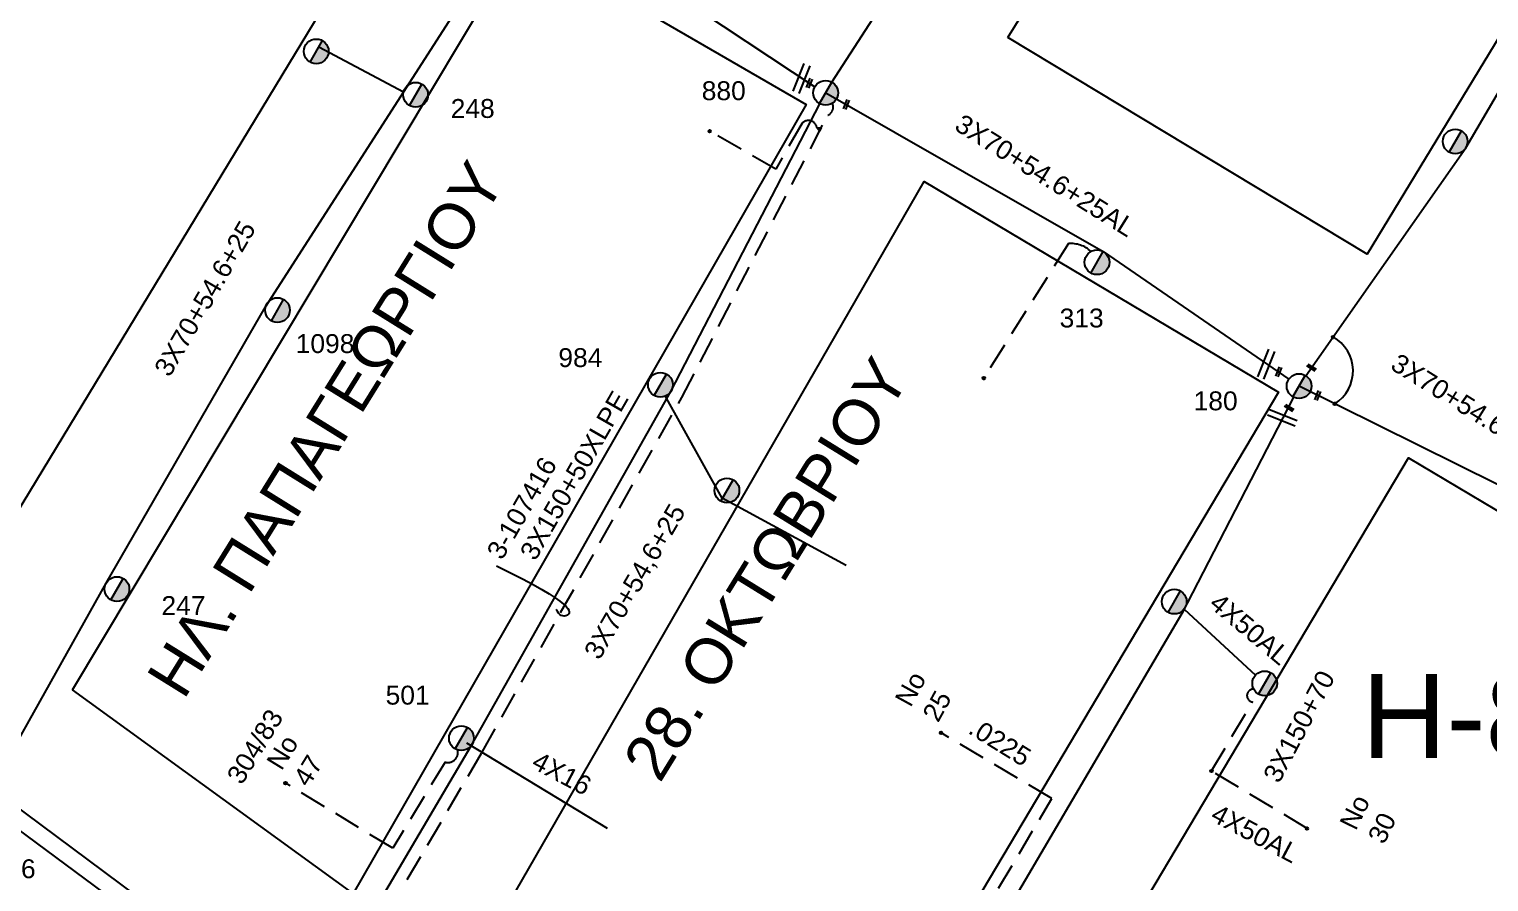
# Model space of a CAD drawing. Header units: millimetres. Extents: x 771 to 3391, y 686 to 1835.
# Drawn here: x 1149.3 to 1288.3, y 1327.1 to 1408.3 of the extents above; entities that cross this region are included whole.
import ezdxf

# ---------------------------------------------------------------- set-up
doc = ezdxf.new("R2010")
doc.units = ezdxf.units.MM
doc.linetypes.add('DASHED', pattern=[19.05, 12.7, -6.35])
for name, color, linetype in [('Pillar OTE', 7, 'Continuous'), ('Άγνωστα', 7, 'Continuous'), ('Γυμνά εναέρια ΧΤ (3Φ)   4x50CU', 7, 'Continuous'), ('Γυμνά εναέρια ΧΤ και ΦΟΠ (3Φ)   4x50+16AL', 7, 'Continuous'), ('Εναέρια παροχή ΧΤ 4x16', 7, 'SYN_LINE'), ('Καλώδια ΧΤ   3x150+70AL', 7, 'DASHED'), ('Καλώδια ΧΤ   3x150AL+50CU', 7, 'DASHED'), ('Μηχανική τομή', 7, 'Continuous'), ('Στύλος ΦΜ', 7, 'Continuous'), ('Στύλος ΦΜ @ 1', 7, 'Continuous'), ('Συνδέσεις', 7, 'Continuous'), ('Συνεστραμμένα ΧΤ   3x70+54.6+25 AL', 7, 'SYN_LINE'), ('Τομή', 7, 'Continuous'), ('Υπόβαθρο ΔΕΗ', 7, 'Continuous'), ('Υπόγεια καλώδια Παροχών ΧΤ   .0225', 7, 'DASHED'), ('Υπόγεια καλώδια Παροχών ΧΤ   4x50AL', 7, 'DASHED')]:
    doc.layers.add(name, color=color, linetype=linetype)
doc.styles.add('arial', font='ARIAL.TTF')
doc.styles.get("Standard").update_dxf_attribs({"font": 'ARIAL.TTF'})
doc.linetypes.add('SYN_LINE', pattern='A,0.5,-0.0001,["/\\/\\/\\/",Standard,S=0.1,R=0,X=0,Y=-0.05],-0.25', length=0.7501)

# ---------------------------------------------------------------- blocks, each defined once
blk = doc.blocks.new('ΥΠΑΡΧΩΝ ΤΣΙΜΕΝΤΕΝΙΟΣ ΣΤΥΛΟΣ')
at = {"layer": 'Στύλος ΦΜ'}
blk.add_hatch(color=7, dxfattribs=at).paths.add_polyline_path([(-1.29, -2.28, 0.574793), (2.62, 0, 0.268822), (1.3, 2.27)])
at = {"layer": 'Στύλος ΦΜ', "color": 7}
blk.add_line((-1.29, -2.28), (1.3, 2.27), dxfattribs=at)
blk.add_circle((0, 0), 2.62, dxfattribs=at)
at = {"layer": 'Στύλος ΦΜ', "flags": 4}
for tag, p in [('ΑΡΙΘΜΟΣ', (-4.68, 8.05)), ('ΤΥΠΟΣ', (-4.91, 3.03))]:
    blk.add_attdef(tag, p, '', height=4, dxfattribs=at)
blk = doc.blocks.new('ΜΗΧΑΝΙΚΗ ΤΟΜΗ')
at = {"layer": 'Μηχανική τομή', "ltscale": 40}
for p, q in [((-1.89, 0.78), (1.89, 0.78)), ((1.89, 0), (-1.89, 0))]:
    blk.add_line(p, q, dxfattribs=at)
blk = doc.blocks.new('_ΣΥΝΔΕΣΗ')
at = {"layer": 'Συνδέσεις', "linetype": 'SYN_LINE', "ltscale": 40}
blk.add_hatch(color=256, dxfattribs=at).paths.add_polyline_path([(0.5, -0.01, 1), (-0.5, -0.01, 1)])
at = {"layer": 'Συνδέσεις'}
blk.add_circle((0, -0.01), 0.5, dxfattribs=at)
blk = doc.blocks.new('ΤΟΜΗ')
at = {"layer": 'Τομή', "ltscale": 40}
for p, q in [((-5.68, 0), (5.68, 0)), ((5.68, -2.33), (-5.68, -2.33))]:
    blk.add_line(p, q, dxfattribs=at)

msp = doc.modelspace()

# ---------------------------------------------------------------- hatches: boundary and pattern name
at = {"layer": 'Pillar OTE', "ltscale": 40}
h = msp.add_hatch(color=256, dxfattribs=at)
h.dxf.hatch_style = 1
h.paths.add_polyline_path([(1224.72944, 1398.9249), (1224.31184, 1398.94795), (1224.56459, 1398.60865)])

# ---------------------------------------------------------------- linework, layer by layer
msp.add_lwpolyline([(1224.56459, 1398.60865), (1224.31184, 1398.94795), (1224.72944, 1398.9249), (1224.56459, 1398.60865)], dxfattribs=at)
at = {"layer": 'Άγνωστα', "color": 27}
msp.add_lwpolyline([(1184.92612, 1402.32762), (1176.85376, 1406.61552)], dxfattribs=at)
at = {"layer": 'Άγνωστα', "color": 133, "linetype": 'DASHED', "ltscale": 0.2}
msp.add_lwpolyline([(1224.31184, 1398.94795, 0.606422008), (1222.90912, 1399.36121), (1220.38951, 1394.97557), (1214.1538, 1398.55807)], format="xyb", dxfattribs=at)
at = {"layer": 'Άγνωστα', "color": 1, "linetype": 'DASHED', "ltscale": 0.2}
for points in [[(1250.43323, 1387.1387, 0.21103823), (1248.27785, 1387.88163), (1240.20208, 1375.0619)], [(1190.08696, 1339.64482, -0.572146993), (1188.8825, 1338.48398), (1183.89928, 1330.2826), (1173.63172, 1336.52125)]]:
    msp.add_lwpolyline(points, format="xyb", dxfattribs=at)
at = {"layer": 'Άγνωστα', "color": 1}
msp.add_lwpolyline([(1227.10742, 1357.23393), (1215.29395, 1363.63789), (1209.81276, 1373.44681)], dxfattribs=at)
at = {"layer": 'Γυμνά εναέρια ΧΤ (3Φ)   4x50CU', "color": 5, "linetype": 'Continuous', "ltscale": 0.2}
msp.add_lwpolyline([(1259.29171, 1353.05717), (1266.11439, 1346.78341)], dxfattribs=at)
at = {"layer": 'Γυμνά εναέρια ΧΤ και ΦΟΠ (3Φ)   4x50+16AL', "color": 30, "linetype": 'Continuous', "ltscale": 0.2}
msp.add_lwpolyline([(1270.90232, 1375.29741), (1286.1366, 1397.00198), (1303.0203, 1425.81501), (1318.1824, 1448.77514), (1341.17433, 1471.05728)], dxfattribs=at)
at = {"layer": 'Εναέρια παροχή ΧΤ 4x16', "color": 1, "ltscale": 20}
msp.add_lwpolyline([(1204.36869, 1332.15381), (1190.949, 1340.30771)], dxfattribs=at)
at = {"layer": 'Καλώδια ΧΤ   3x150+70AL', "color": 5, "linetype": 'DASHED', "ltscale": 0.2}
msp.add_lwpolyline([(1261.89744, 1337.65085), (1265.83849, 1344.2131, -0.968377562), (1265.93742, 1345.4409)], format="xyb", dxfattribs=at)
at = {"layer": 'Καλώδια ΧΤ   3x150AL+50CU', "color": 133, "linetype": 'DASHED', "ltscale": 0.2}
msp.add_lwpolyline([(1191.59849, 1297.99177), (1194.68844, 1302.76143), (1177.26847, 1315.38623, 0.484082876), (1173.33642, 1318.10116), (1177.6375, 1325.31531), (1178.79129, 1324.47785, 0.790906073), (1183.35596, 1324.01763), (1192.41448, 1339.45102), (1211.4432, 1373.21865), (1225.34373, 1400.1163, 0.433610782), (1225.78281, 1401.25906)], format="xyb", dxfattribs=at)
at = {"layer": 'Συνεστραμμένα ΧΤ   3x70+54.6+25 AL', "color": 133, "linetype": 'SYN_LINE', "ltscale": 20}
msp.add_lwpolyline([(1225.73327, 1403.27281), (1251.68118, 1443.37358), (1269.27424, 1472.37318), (1287.81013, 1502.9946)], dxfattribs=at)
at = {"layer": 'Συνεστραμμένα ΧΤ   3x70+54.6+25 AL', "color": 62, "ltscale": 20}
msp.add_lwpolyline([(1145.40426, 1449.8798), (1168.79247, 1436.54659), (1195.96, 1418.63615), (1211.06126, 1411.50184), (1224.12537, 1402.83569)], dxfattribs=at)
at = {"layer": 'Συνεστραμμένα ΧΤ   3x70+54.6+25 AL', "color": 27, "linetype": 'SYN_LINE', "ltscale": 20}
msp.add_lwpolyline([(1145.9357, 1336.52001), (1156.58535, 1355.53384), (1171.77675, 1381.85435), (1195.55888, 1418.89443)], dxfattribs=at)
at = {"layer": 'Συνεστραμμένα ΧΤ   3x70+54.6+25 AL', "color": 1, "linetype": 'SYN_LINE', "ltscale": 20}
for points in [[(1225.14997, 1402.24963), (1251.58604, 1387.12843), (1269.28602, 1374.97868)], [(1174.77385, 1315.73914), (1181.87536, 1323.8928), (1191.37423, 1340.04934), (1210.3871, 1373.78886), (1224.60549, 1401.20539)]]:
    msp.add_lwpolyline(points, dxfattribs=at)
at = {"layer": 'Συνεστραμμένα ΧΤ   3x70+54.6+25 AL', "color": 30, "linetype": 'SYN_LINE', "ltscale": 20}
msp.add_lwpolyline([(1307.3837, 1353.77755), (1296.72508, 1361.1824), (1270.2593, 1374.31085), (1270.2593, 1374.31085)], dxfattribs=at)
at = {"layer": 'Συνεστραμμένα ΧΤ   3x70+54.6+25 AL', "color": 5, "linetype": 'SYN_LINE', "ltscale": 20}
msp.add_lwpolyline([(1269.71941, 1373.26435), (1259.08767, 1352.65637), (1239.68333, 1319.6268), (1224.73258, 1295.64618)], dxfattribs=at)
at = {"layer": 'Συνεστραμμένα ΧΤ   3x70+54.6+25 AL', "color": 2, "ltscale": 20}
msp.add_lwpolyline([(1145.72771, 1335.94888), (1173.14281, 1315.54883)], dxfattribs=at)
at = {"layer": 'Υπόβαθρο ΔΕΗ'}
for points in [[(1242.4948, 1407.53454), (1290.73197, 1485.10636), (1324.26362, 1465.10715), (1276.74154, 1386.86606), (1242.4948, 1407.53454)], [(1112.19066, 1377.00111), (1152.68812, 1443.16689), (1185.3061, 1423.6984), (1142.91371, 1353.76552), (1112.19066, 1377.00111)], [(1153.39178, 1345.38514), (1196.17617, 1416.86982), (1223.30171, 1401.14859), (1180.11929, 1325.98524), (1153.39178, 1345.38514)], [(1191.05132, 1318.26237), (1234.53168, 1393.81805), (1268.3003, 1373.73978), (1222.78997, 1297.13785), (1191.05132, 1318.26237)], [(1234.40705, 1289.60886), (1280.67544, 1367.46757), (1307.71666, 1351.39503), (1262.21779, 1271.90005), (1234.40705, 1289.60886)], [(1125.63427, 1298.47923), (1146.21522, 1333.54157), (1173.01105, 1313.67931), (1152.54189, 1277.99933), (1125.63427, 1298.47923)]]:
    msp.add_lwpolyline(points, dxfattribs=at)
msp.add_arc((1271.69526, 1375.75945), 3.70494, 302.1161211, 60.8778875, dxfattribs=at)
msp.add_open_spline([(1193.79556, 1357.19982), (1201.3714, 1353.47135), (1200.5105, 1352.03732), (1199.74895, 1352.46647), (1199.48014, 1353.03152)], degree=3, dxfattribs=at)
at = {"layer": 'Υπόγεια καλώδια Παροχών ΧΤ   .0225', "color": 5, "ltscale": 0.2}
msp.add_lwpolyline([(1239.29179, 1321.41012, 0.452073573), (1239.68141, 1323.19513), (1246.7051, 1335.01723), (1246.7051, 1335.01723), (1236.14828, 1341.2671)], format="xyb", dxfattribs=at)
at = {"layer": 'Υπόγεια καλώδια Παροχών ΧΤ   4x50AL', "color": 5, "ltscale": 0.2}
msp.add_lwpolyline([(1271.014, 1332.17578), (1261.89744, 1337.65085)], dxfattribs=at)

# ---------------------------------------------------------------- block references
at = {"layer": 'Μηχανική τομή'}
for p, xscale, yscale, zscale, rotation in [((1223.69068, 1403.12405), 0.249999999999919, 0.249999999999919, 0.249999999999919, 68.45138536945211), ((1227.21221, 1401.10203), 0.249999999999919, 0.249999999999919, 0.249999999999919, 68.45138536945211), ((1268.4052, 1375.63595), 0.249999999999919, 0.249999999999919, 0.249999999999919, 68.45138536945211), ((1271.3929, 1375.99635), 0.25, 0.25, 0.25, 327.7252172787099), ((1272.11195, 1373.372), 0.249999999999919, 0.249999999999919, 0.249999999999919, 68.45138536945211), ((1269.25806, 1372.15582), 0.25, 0.25, 0.25, 327.7252172787099)]:
    msp.add_blockref('ΜΗΧΑΝΙΚΗ ΤΟΜΗ', p, dxfattribs=dict(at, xscale=xscale, yscale=yscale, zscale=zscale, rotation=rotation))
at = {"layer": 'Στύλος ΦΜ @ 1', "ltscale": 40, "xscale": 0.4499999999998181, "yscale": 0.4499999999998181, "zscale": 0.4499999999998181}
for p in [(1176.60618, 1406.19988), (1285.13217, 1397.61699), (1215.74125, 1364.36853), (1258.36112, 1353.77906), (1266.98134, 1345.98621)]:
    msp.add_blockref('ΥΠΑΡΧΩΝ ΤΣΙΜΕΝΤΕΝΙΟΣ ΣΤΥΛΟΣ', p, dxfattribs=at)
at = {"layer": 'Στύλος ΦΜ @ 1', "ltscale": 40}
ref = msp.add_blockref('ΥΠΑΡΧΩΝ ΤΣΙΜΕΝΤΕΝΙΟΣ ΣΤΥΛΟΣ', (1225.14771, 1402.25092), dxfattribs=dict(at, xscale=0.4499999999998181, yscale=0.4499999999998181, zscale=0.4499999999998181))
ref.add_attrib('ΤΥΠΟΣ', '880', (1213.33861, 1401.55388), dxfattribs={"layer": 'Στύλος ΦΜ', "height": 1.8, "flags": 4})
ref = msp.add_blockref('ΥΠΑΡΧΩΝ ΤΣΙΜΕΝΤΕΝΙΟΣ ΣΤΥΛΟΣ', (1186.07861, 1402.06418), dxfattribs=dict(at, xscale=0.4499999999998181, yscale=0.4499999999998181, zscale=0.4499999999998181))
ref.add_attrib('ΤΥΠΟΣ', '248', (1189.41887, 1399.86057), dxfattribs={"layer": 'Στύλος ΦΜ', "height": 1.8, "flags": 4})
ref = msp.add_blockref('ΥΠΑΡΧΩΝ ΤΣΙΜΕΝΤΕΝΙΟΣ ΣΤΥΛΟΣ', (1251.00048, 1386.10654), dxfattribs=dict(at, xscale=0.4499999999998181, yscale=0.4499999999998181, zscale=0.4499999999998181))
ref.add_attrib('ΤΥΠΟΣ', '313', (1247.44138, 1379.89731), dxfattribs={"layer": 'Στύλος ΦΜ', "height": 1.8, "flags": 4})
ref = msp.add_blockref('ΥΠΑΡΧΩΝ ΤΣΙΜΕΝΤΕΝΙΟΣ ΣΤΥΛΟΣ', (1172.91471, 1381.55073), dxfattribs=dict(at, xscale=0.4499999999998181, yscale=0.4499999999998181, zscale=0.4499999999998181))
ref.add_attrib('ΤΥΠΟΣ', '1098', (1174.65219, 1377.46016), dxfattribs={"layer": 'Στύλος ΦΜ', "height": 1.8, "flags": 4})
ref = msp.add_blockref('ΥΠΑΡΧΩΝ ΤΣΙΜΕΝΤΕΝΙΟΣ ΣΤΥΛΟΣ', (1209.40227, 1374.43481), dxfattribs=dict(at, xscale=0.4499999999998181, yscale=0.4499999999998181, zscale=0.4499999999998181))
ref.add_attrib('ΤΥΠΟΣ', '984', (1199.67719, 1376.12395), dxfattribs={"layer": 'Στύλος ΦΜ', "height": 1.8, "flags": 4})
ref = msp.add_blockref('ΥΠΑΡΧΩΝ ΤΣΙΜΕΝΤΕΝΙΟΣ ΣΤΥΛΟΣ', (1270.25703, 1374.31214), dxfattribs=dict(at, xscale=0.4499999999998181, yscale=0.4499999999998181, zscale=0.4499999999998181))
ref.add_attrib('ΤΥΠΟΣ', '180', (1260.20814, 1372.00526), dxfattribs={"layer": 'Στύλος ΦΜ', "height": 1.8, "flags": 4})
ref = msp.add_blockref('ΥΠΑΡΧΩΝ ΤΣΙΜΕΝΤΕΝΙΟΣ ΣΤΥΛΟΣ', (1157.6192, 1354.96967), dxfattribs=dict(at, xscale=0.4499999999998181, yscale=0.4499999999998181, zscale=0.4499999999998181))
ref.add_attrib('ΤΥΠΟΣ', '247', (1161.86217, 1352.50164), dxfattribs={"layer": 'Στύλος ΦΜ', "height": 1.8, "flags": 4})
ref = msp.add_blockref('ΥΠΑΡΧΩΝ ΤΣΙΜΕΝΤΕΝΙΟΣ ΣΤΥΛΟΣ', (1190.44118, 1340.76806), dxfattribs=dict(at, xscale=0.4499999999998181, yscale=0.4499999999998181, zscale=0.4499999999998181))
ref.add_attrib('ΤΥΠΟΣ', '501', (1183.22025, 1343.96765), dxfattribs={"layer": 'Στύλος ΦΜ', "height": 1.8, "flags": 4})
ref = msp.add_blockref('ΥΠΑΡΧΩΝ ΤΣΙΜΕΝΤΕΝΙΟΣ ΣΤΥΛΟΣ', (1145.3329, 1335.5082), dxfattribs=dict(at, xscale=0.4499999999998181, yscale=0.4499999999998181, zscale=0.4499999999998181))
ref.add_attrib('ΤΥΠΟΣ', '246', (1145.67841, 1327.42923), dxfattribs={"layer": 'Στύλος ΦΜ', "height": 1.8, "flags": 4})
at = {"layer": 'Συνδέσεις', "xscale": 0.25, "yscale": 0.25, "zscale": 0.25}
for p in [(1214.09189, 1398.58907), (1273.49058, 1378.98496), (1240.21408, 1375.08194), (1273.65718, 1372.6104), (1236.14223, 1341.28419), (1173.68442, 1336.48923), (1261.90965, 1337.64287), (1271.00922, 1332.15639)]:
    msp.add_blockref('_ΣΥΝΔΕΣΗ', p, dxfattribs=at)
at = {"layer": 'Τομή', "xscale": 0.2499999999998873, "yscale": 0.2499999999998873, "zscale": 0.2499999999998873}
for p, rotation in [((1223.11456, 1403.50622), 248.1909067709115), ((1267.38221, 1376.29694), 248.1909067709115), ((1268.55478, 1371.0069), 158.2658106531634)]:
    msp.add_blockref('ΤΟΜΗ', p, dxfattribs=dict(at, rotation=rotation))

# ---------------------------------------------------------------- texts
at = {"ltscale": 40, "char_height": 4, "width": 64.8866414, "attachment_point": 1, "style": 'arial'}
for s, insert, rotation in [('{\\H1.083x;HΛ. ΠAΠAΓEΩPΓIOY}', (1160.29616, 1346.612), 58.1460084), ('{\\H1.083x;28. OKΤΩBPIOY}', (1205.66243, 1338.67029), 58.3233569)]:
    msp.add_mtext(s, dxfattribs=dict(at, insert=insert, rotation=rotation))
at = {"layer": 'Άγνωστα', "color": 7, "char_height": 1.8, "attachment_point": 1}
for s, gutter_width, insert, rotation in [('3X70+54.6+25', 12.5, (1161.07711, 1375.97949), 59.8533125), ('3X150+50XLPE', 12.5, (1195.91909, 1358.46177), 60.12), ('3-107416', 12.5, (1192.75741, 1358.54565), 60.12), ('3X70+54,6+25', 12.5, (1202.02623, 1349.02528), 59.8533125), ('3X150+70', 12.5, (1266.75286, 1337.21911), 62.0897021), ('304/83', 1.85106, (1167.98615, 1337.17686), 58.4351257)]:
    msp.add_mtext_dynamic_manual_height_columns(s, width=1.8, gutter_width=gutter_width, heights=[0.04535], dxfattribs=dict(at, insert=insert, rotation=rotation))
at = {"layer": 'Άγνωστα', "color": 7}
note = msp.add_mtext_dynamic_manual_height_columns('No ', width=1.8, gutter_width=1.70541, heights=[0.04535, 0], dxfattribs=dict(at, insert=(1229.96445, 1341.4307), char_height=1.8, attachment_point=1, rotation=61.0994604))
for column, words in zip(note.columns.linked_columns, ['25']):
    column.text = words
note = msp.add_mtext_dynamic_manual_height_columns('No ', width=1.8, gutter_width=1.85106, heights=[0.04535, 0], dxfattribs=dict(at, insert=(1169.85848, 1335.42266), char_height=1.8, attachment_point=1, rotation=58.4351257))
for column, words in zip(note.columns.linked_columns, ['47']):
    column.text = words
note = msp.add_mtext_dynamic_manual_height_columns('Nο ', width=1.8, gutter_width=1.64196, heights=[0.04535, 0], dxfattribs=dict(at, insert=(1272.52528, 1329.57948), char_height=1.8, attachment_point=1, rotation=63.9634375))
for column, words in zip(note.columns.linked_columns, ['30']):
    column.text = words
at = {"layer": 'Εναέρια παροχή ΧΤ 4x16', "color": 7, "insert": (1197.83975, 1339.59191), "char_height": 1.8, "attachment_point": 1, "rotation": 332.0897021}
msp.add_mtext_dynamic_manual_height_columns('4X16', width=1.8, gutter_width=12.5, heights=[0.04535], dxfattribs=at)
at = {"layer": 'Συνεστραμμένα ΧΤ   3x70+54.6+25 AL', "color": 7, "char_height": 1.8, "attachment_point": 1, "rotation": 328.042606}
for insert in [(1238.25611, 1400.32595), (1279.79891, 1377.52704)]:
    msp.add_mtext_dynamic_manual_height_columns('3X70+54.6+25AL', width=1.8, gutter_width=12.5, heights=[0.04535], dxfattribs=dict(at, insert=insert))
at = {"layer": 'Υπόβαθρο ΔΕΗ', "insert": (1276.22437, 1346.8948), "char_height": 8, "attachment_point": 1}
msp.add_mtext_dynamic_manual_height_columns('H-81', width=84.657329, gutter_width=12.5, heights=[0], dxfattribs=at)
at = {"layer": 'Υπόγεια καλώδια Παροχών ΧΤ   .0225', "color": 7, "insert": (1239.5634, 1342.83312), "char_height": 1.8, "attachment_point": 1, "rotation": 328.2777885}
msp.add_mtext_dynamic_manual_height_columns('.0225', width=1.8, gutter_width=12.5, heights=[0.04535], dxfattribs=at)
at = {"layer": 'Υπόγεια καλώδια Παροχών ΧΤ   4x50AL', "color": 7, "char_height": 1.8, "attachment_point": 1}
for insert, rotation in [((1262.72546, 1354.74477), 319.9533805), ((1262.54543, 1334.57989), 332.0897021)]:
    msp.add_mtext_dynamic_manual_height_columns('4X50AL', width=1.8, gutter_width=12.5, heights=[0.04535], dxfattribs=dict(at, insert=insert, rotation=rotation))

doc.saveas('drawing.dxf')
